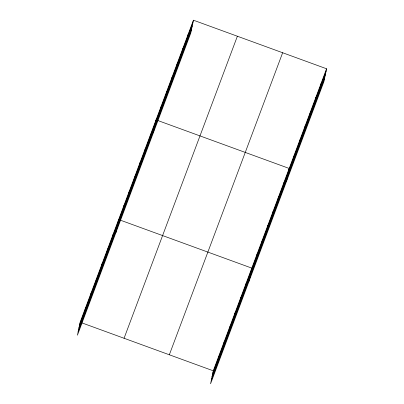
<?xml version="1.0" encoding="UTF-8"?>
<svg xmlns="http://www.w3.org/2000/svg" width="404" height="404" viewBox="0 0 404 404"><rect width="100%" height="100%" fill="white"/><g stroke="black" fill="none" stroke-linecap="round" stroke-linejoin="round"><path stroke-width="0.61" d="M85.118 310.019L85.633 307.565M90.622 295.349L91.137 292.895M96.127 280.679L96.642 278.225M101.631 266.009L102.141 263.554M107.136 251.339L107.646 248.884M112.64 236.668L113.15 234.214M115.943 232.532L118.655 219.544M123.483 207.757L123.998 205.308M128.826 193.521L129.336 191.067M134.168 179.28L134.678 176.826M139.511 165.044L140.021 162.59M144.849 150.803L145.364 148.349M150.192 136.562L150.707 134.113M153.333 132.86L156.045 119.872M160.878 108.085L161.388 105.631M166.216 93.849L166.731 91.395M171.559 79.608L172.074 77.154M176.901 65.372L177.412 62.918M182.244 51.131L182.754 48.677M187.587 36.89L188.097 34.441M193.44 20.2L190.728 33.189L77.417 335.224L80.128 322.235L193.44 20.2L326.584 68.776L323.872 81.765L210.56 383.8L213.272 370.811L326.584 68.776M218.266 358.595L218.776 356.141M223.771 343.925L224.281 341.471M229.27 329.255L229.785 326.801M234.774 314.585L235.29 312.13M240.279 299.914L240.794 297.46M245.784 285.244L246.294 282.79M249.086 281.108L251.798 268.12L120.412 220.185M256.631 256.333L257.141 253.884M261.969 242.097L262.484 239.643M267.312 227.856L267.827 225.402M272.655 213.62L273.165 211.166M277.997 199.379L278.507 196.925M283.335 185.143L283.85 182.689M286.476 181.436L289.193 168.448L157.802 120.513M294.021 156.661L294.531 154.212M299.364 142.425L299.874 139.971M304.707 128.184L305.217 125.73M310.045 113.948L310.56 111.494M315.388 99.707L315.903 97.253M320.731 85.471L321.241 83.017M79.618 324.69L192.925 22.654M78.891 328.164L192.203 26.129M78.144 331.75L191.451 29.709M124.068 338.269L237.375 36.229M169.337 354.783L282.649 52.747M212.762 373.266L326.073 71.23M212.034 376.745L325.346 74.705M211.287 380.326L324.599 78.285M81.886 322.877L213.272 370.811"/></g></svg>
